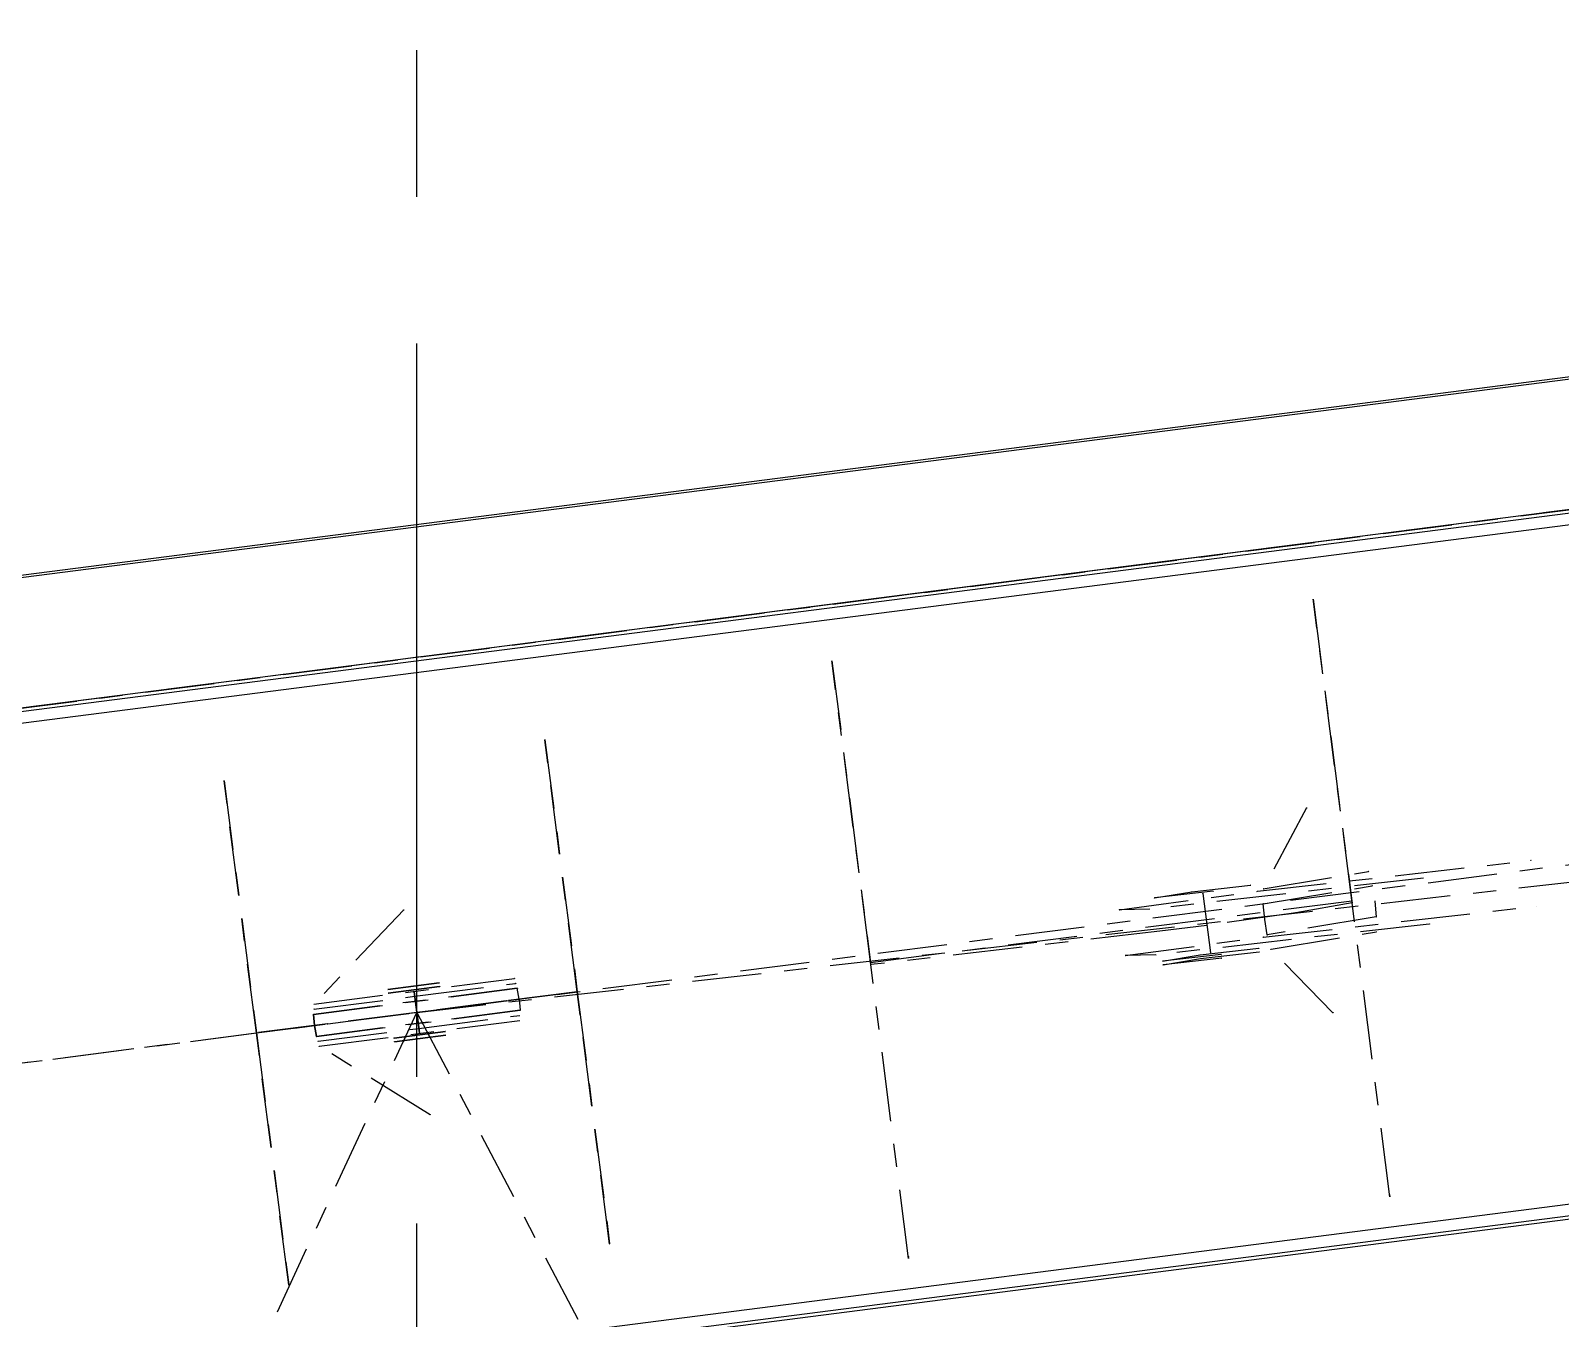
# Model space of a CAD drawing. Header units: millimetres. Extents: x 2368 to 8313, y 7493 to 11698.
# Drawn here: x 4379.9 to 4446.1, y 11405 to 11460.8 of the extents above; entities that cross this region are included whole.
import ezdxf

# ---------------------------------------------------------------- set-up
doc = ezdxf.new("R2010")
doc.units = ezdxf.units.MM
for name, pattern in [('CENTER', [50.8, 31.75, -6.35, 6.35, -6.35]), ('XKITLINE00', [0]), ('XKITLINE03', [6, 3, -1, 1, -1])]:
    doc.linetypes.add(name, pattern=pattern)

msp = doc.modelspace()

# ---------------------------------------------------------------- linework, layer by layer
at = {"color": 6, "linetype": 'CENTER'}
msp.add_line((4396.5882, 10907.5139), (4396.5882, 11495.735), dxfattribs=at)
at = {"color": 8, "linetype": 'XKITLINE00'}
for p, q in [((4507.1145, 11453.5902), (4175.8295, 11411.0913)), ((4507.1273, 11453.491), (4175.8422, 11410.9921)), ((4507.8398, 11447.9365), (4176.5547, 11405.4376)), ((4507.8587, 11447.7893), (4176.5736, 11405.2904)), ((4507.9229, 11447.2885), (4176.6378, 11404.7897)), ((4511.635, 11418.3522), (4180.3499, 11375.8533)), ((4511.6993, 11417.8515), (4180.4142, 11375.3526)), ((4511.7182, 11417.7042), (4250.3449, 11384.174))]:
    msp.add_line(p, q, dxfattribs=at)
at = {"color": 8, "linetype": 'XKITLINE03'}
for p, q in [((4176.5546, 11405.4376), (4507.8397, 11447.9365)), ((4507.8398, 11447.9365), (4176.5547, 11405.4376)), ((4396.5881, 11418.2997), (4560.5882, 11436.8368)), ((4435.3892, 11436.0974), (4435.3773, 11436.1903)), ((4435.3773, 11436.1903), (4437.0527, 11423.1307)), ((4437.0646, 11423.0379), (4435.3892, 11436.0974)), ((4414.5599, 11433.4253), (4414.548, 11433.5182)), ((4414.548, 11433.5182), (4416.2233, 11420.4587)), ((4416.2353, 11420.3658), (4414.5599, 11433.4253)), ((4178.4938, 11390.3215), (4509.7789, 11432.8204)), ((4178.4939, 11390.3215), (4509.779, 11432.8204)), ((4403.5312, 11419.1905), (4402.1315, 11430.1011)), ((4402.1315, 11430.1011), (4402.1315, 11430.1011)), ((4402.1315, 11430.1011), (4403.5312, 11419.1905)), ((4402.1316, 11430.1013), (4402.1316, 11430.1013)), ((4402.1316, 11430.1013), (4403.5312, 11419.1907)), ((4389.645, 11417.4091), (4388.2453, 11428.3197)), ((4388.2453, 11428.3197), (4388.2453, 11428.3197)), ((4388.2453, 11428.3197), (4389.645, 11417.4091)), ((4388.2454, 11428.3199), (4388.2454, 11428.3199)), ((4388.2454, 11428.3199), (4389.645, 11417.4093)), ((4435.0956, 11427.149), (4433.2173, 11423.6483)), ((4432.9642, 11423.5393), (4444.8032, 11424.8775)), ((4433.2173, 11423.6483), (4437.7753, 11424.4026)), ((4440.1498, 11424.1075), (4428.3108, 11422.7693)), ((4430.1295, 11423.5217), (4432.6712, 11423.809)), ((4433.2202, 11423.0007), (4437.9352, 11423.7809)), ((4416.2233, 11420.4591), (4437.0526, 11423.1312)), ((4426.9922, 11422.7423), (4432.9642, 11423.5393)), ((4431.0489, 11423.5405), (4428.5072, 11423.2533)), ((4428.5072, 11423.2533), (4430.1295, 11423.5217)), ((4430.5994, 11423.4518), (4430.9301, 11420.8736)), ((4433.2788, 11422.3218), (4433.2202, 11423.0007)), ((4437.0645, 11423.0384), (4434.6209, 11422.6106)), ((4437.0526, 11423.1312), (4437.0645, 11423.0384)), ((4438.6966, 11410.3158), (4437.0646, 11423.0379)), ((4438.0496, 11423.1113), (4438.1083, 11422.4324)), ((4396.0193, 11422.7336), (4392.1325, 11418.6559)), ((4396.0193, 11422.7335), (4392.1325, 11418.6558)), ((4428.3108, 11422.7693), (4426.9922, 11422.7423)), ((4434.6209, 11422.6106), (4430.7778, 11422.0615)), ((4433.2187, 11421.5561), (4445.0576, 11422.8943)), ((4433.3931, 11421.6521), (4433.2788, 11422.3218)), ((4438.1083, 11422.4324), (4433.3931, 11421.6521)), ((4428.7427, 11421.8125), (4416.2353, 11420.3663)), ((4440.4042, 11422.1243), (4428.5653, 11420.7861)), ((4430.7778, 11422.0615), (4428.7427, 11421.8125)), ((4433.5532, 11421.0305), (4438.1111, 11421.7847)), ((4427.2466, 11420.7591), (4433.2187, 11421.5561)), ((4430.4806, 11420.7849), (4433.0223, 11421.0722)), ((4436.2328, 11418.2841), (4433.5532, 11421.0305)), ((4417.8673, 11407.6437), (4416.2353, 11420.3658)), ((4428.5653, 11420.7861), (4427.2466, 11420.7591)), ((4431.4, 11420.8037), (4428.8583, 11420.5164)), ((4428.8583, 11420.5164), (4430.4806, 11420.7849)), ((4431.4204, 11420.6451), (4428.8787, 11420.3578)), ((4428.8787, 11420.3578), (4430.5009, 11420.6262)), ((4430.5009, 11420.6262), (4433.0426, 11420.9135)), ((4392.1325, 11418.6559), (4400.8097, 11419.7691)), ((4392.1325, 11418.6558), (4400.8097, 11419.7689)), ((4389.645, 11417.4093), (4403.5312, 11419.1907)), ((4389.645, 11417.4091), (4403.5312, 11419.1905)), ((4392.1192, 11418.2105), (4400.9351, 11419.3414)), ((4400.9349, 11419.3415), (4392.1193, 11418.2106)), ((4395.3322, 11419.2882), (4397.554, 11419.5732)), ((4397.554, 11419.5732), (4395.3322, 11419.2882)), ((4395.3525, 11419.1295), (4397.5743, 11419.4145)), ((4397.5743, 11419.4145), (4395.3525, 11419.1295)), ((4395.3525, 11419.1293), (4397.5743, 11419.4144)), ((4397.5743, 11419.4144), (4395.3525, 11419.1293)), ((4396.7026, 11417.4073), (4396.4736, 11419.1927)), ((4396.4736, 11419.1925), (4396.7026, 11417.4071)), ((4396.499, 11418.9941), (4400.8633, 11419.554)), ((4396.4991, 11418.9943), (4400.8633, 11419.5542)), ((4397.554, 11419.5732), (4397.554, 11419.5732)), ((4397.5743, 11419.4145), (4397.5743, 11419.4145)), ((4397.5743, 11419.4144), (4397.5743, 11419.4144)), ((4403.5312, 11419.1907), (4400.4595, 11418.7966)), ((4403.5312, 11419.1905), (4400.4595, 11418.7965)), ((4400.8633, 11419.5542), (4400.8633, 11419.5541)), ((4400.8633, 11419.554), (4400.8633, 11419.554)), ((4401.0218, 11418.8688), (4400.9349, 11419.3415)), ((4403.5312, 11419.1907), (4404.9309, 11408.2801)), ((4404.9309, 11408.2801), (4403.5312, 11419.1907)), ((4403.5312, 11419.1907), (4403.5312, 11419.1907)), ((4404.9309, 11408.2799), (4403.5312, 11419.1905)), ((4403.5312, 11419.1905), (4403.5312, 11419.1905)), ((4392.1348, 11418.4344), (4396.4991, 11418.9943)), ((4392.1348, 11418.4343), (4396.499, 11418.9941)), ((4392.1348, 11418.4344), (4392.1348, 11418.4344)), ((4392.1348, 11418.4343), (4392.1348, 11418.4343)), ((4392.2414, 11417.2584), (4401.0572, 11418.3894)), ((4401.0571, 11418.3892), (4392.2414, 11417.2583)), ((4400.4595, 11418.7966), (4396.5881, 11418.3)), ((4400.4595, 11418.7965), (4396.5881, 11418.2998)), ((4401.0218, 11418.8686), (4401.0571, 11418.3892)), ((4232.5882, 11397.261), (4396.5881, 11418.2997)), ((4314.5881, 11242.1507), (4396.5881, 11418.2997)), ((4314.5882, 11242.1507), (4396.5882, 11418.2997)), ((4392.7167, 11417.8033), (4389.645, 11417.4093)), ((4392.7167, 11417.8032), (4389.645, 11417.4091)), ((4392.1544, 11417.7311), (4392.1192, 11418.2105)), ((4392.1193, 11418.2106), (4392.1545, 11417.7312)), ((4392.2414, 11417.2583), (4392.1544, 11417.7311)), ((4392.1545, 11417.7312), (4392.2414, 11417.2584)), ((4392.3666, 11416.8309), (4401.0438, 11417.944)), ((4392.3666, 11416.8307), (4401.0438, 11417.9439)), ((4396.5881, 11418.3), (4392.7167, 11417.8033)), ((4396.5881, 11418.2998), (4392.7167, 11417.8032)), ((4396.5881, 11418.2998), (4396.5881, 11418.3001)), ((4396.5881, 11418.2997), (4478.5881, 11261.9386)), ((4396.5882, 11418.2997), (4478.5882, 11261.9386)), ((4396.6772, 11417.6057), (4401.0414, 11418.1655)), ((4396.6772, 11417.6055), (4401.0414, 11418.1654)), ((4401.0414, 11418.1655), (4401.0414, 11418.1655)), ((4401.0414, 11418.1654), (4401.0414, 11418.1654)), ((4389.645, 11417.4093), (4391.0447, 11406.4987)), ((4391.0447, 11406.4987), (4389.645, 11417.4093)), ((4391.0447, 11406.4985), (4389.645, 11417.4091)), ((4392.3129, 11417.0456), (4396.6772, 11417.6055)), ((4392.3129, 11417.0458), (4392.313, 11417.0458)), ((4392.3129, 11417.0457), (4392.3129, 11417.0456)), ((4392.313, 11417.0458), (4396.6772, 11417.6057)), ((4395.6019, 11417.1855), (4397.8237, 11417.4705)), ((4397.8237, 11417.4705), (4395.6019, 11417.1854)), ((4395.6019, 11417.1853), (4397.8237, 11417.4703)), ((4397.8237, 11417.4703), (4395.6019, 11417.1853)), ((4395.6223, 11417.0266), (4397.8441, 11417.3116)), ((4397.8441, 11417.3116), (4395.6223, 11417.0266)), ((4397.8237, 11417.4705), (4397.8237, 11417.4705)), ((4397.8237, 11417.4703), (4397.8237, 11417.4703)), ((4397.8441, 11417.3116), (4397.8441, 11417.3116)), ((4397.1569, 11413.8663), (4392.3666, 11416.8309)), ((4397.1569, 11413.8662), (4392.3666, 11416.8307)), ((4438.6847, 11410.4087), (4438.6966, 11410.3158)), ((4404.9309, 11408.2801), (4404.9309, 11408.2801)), ((4404.9309, 11408.2799), (4404.9309, 11408.2799)), ((4417.8554, 11407.7366), (4417.8673, 11407.6437)), ((4391.0447, 11406.4987), (4391.0447, 11406.4987)), ((4391.0447, 11406.4985), (4391.0447, 11406.4985))]:
    msp.add_line(p, q, dxfattribs=at)
at = {"color": 8, "linetype": 'XKITLINE00'}
for centre in [(4435.3773, 11436.1903), (4435.3773, 11436.1903), (4435.3892, 11436.0974), (4435.3892, 11436.0974), (4414.548, 11433.5182), (4414.548, 11433.5182), (4414.5599, 11433.4253), (4414.5599, 11433.4253), (4402.1315, 11430.1011), (4402.1315, 11430.1011), (4402.1315, 11430.1011), (4402.1316, 11430.1013), (4402.1316, 11430.1013), (4388.2453, 11428.3197), (4388.2453, 11428.3197), (4388.2453, 11428.3197), (4388.2454, 11428.3199), (4388.2454, 11428.3199), (4435.0956, 11427.149), (4437.7753, 11424.4026), (4444.8032, 11424.8775), (4432.6712, 11423.809), (4433.2173, 11423.6483), (4433.2173, 11423.6483), (4437.9352, 11423.7809), (4440.1498, 11424.1075), (4428.5072, 11423.2533), (4428.5072, 11423.2533), (4430.1295, 11423.5217), (4430.1295, 11423.5217), (4430.5994, 11423.4518), (4431.0489, 11423.5405), (4432.9642, 11423.5393), (4432.9642, 11423.5393), (4433.2202, 11423.0007), (4433.2202, 11423.0007), (4437.0526, 11423.1312), (4437.0526, 11423.1312), (4437.0527, 11423.1307), (4437.0645, 11423.0384), (4437.0645, 11423.0384), (4437.0646, 11423.0379), (4437.0646, 11423.0379), (4438.0496, 11423.1113), (4396.0193, 11422.7336), (4396.0193, 11422.7335), (4426.9922, 11422.7423), (4426.9922, 11422.7423), (4428.3108, 11422.7693), (4428.3108, 11422.7693), (4433.2788, 11422.3218), (4433.2788, 11422.3218), (4434.6209, 11422.6106), (4434.6209, 11422.6106), (4438.1083, 11422.4324), (4438.1083, 11422.4324), (4445.0576, 11422.8943), (4428.7427, 11421.8125), (4428.7427, 11421.8125), (4430.7778, 11422.0615), (4430.7778, 11422.0615), (4433.3931, 11421.6521), (4433.3931, 11421.6521), (4438.1111, 11421.7847), (4440.4042, 11422.1243), (4433.0223, 11421.0722), (4433.2187, 11421.5561), (4433.2187, 11421.5561), (4433.5532, 11421.0305), (4433.5532, 11421.0305), (4416.2233, 11420.4591), (4416.2233, 11420.4587), (4416.2353, 11420.3663), (4416.2353, 11420.3658), (4416.2353, 11420.3658), (4427.2466, 11420.7591), (4427.2466, 11420.7591), (4428.5653, 11420.7861), (4428.5653, 11420.7861), (4428.8583, 11420.5164), (4428.8583, 11420.5164), (4428.8787, 11420.3578), (4428.8787, 11420.3578), (4430.4806, 11420.7849), (4430.4806, 11420.7849), (4430.5009, 11420.6262), (4430.5009, 11420.6262), (4430.9301, 11420.8736), (4431.4, 11420.8037), (4431.4204, 11420.6451), (4433.0426, 11420.9135), (4400.8097, 11419.7691), (4400.8097, 11419.7689), (4395.3322, 11419.2882), (4395.3322, 11419.2882), (4395.3525, 11419.1295), (4395.3525, 11419.1295), (4395.3525, 11419.1293), (4395.3525, 11419.1293), (4396.4736, 11419.1927), (4396.4736, 11419.1925), (4397.554, 11419.5732), (4397.554, 11419.5732), (4397.554, 11419.5732), (4397.5743, 11419.4145), (4397.5743, 11419.4145), (4397.5743, 11419.4145), (4397.5743, 11419.4144), (4397.5743, 11419.4144), (4397.5743, 11419.4144), (4400.8633, 11419.5542), (4400.8633, 11419.5542), (4400.8633, 11419.554), (4400.8633, 11419.554), (4400.9349, 11419.3415), (4400.9349, 11419.3415), (4400.9351, 11419.3414), (4403.5312, 11419.1907), (4403.5312, 11419.1907), (4403.5312, 11419.1907), (4403.5312, 11419.1907), (4403.5312, 11419.1907), (4403.5312, 11419.1907), (4403.5312, 11419.1905), (4403.5312, 11419.1905), (4403.5312, 11419.1905), (4403.5312, 11419.1905), (4403.5312, 11419.1905), (4403.5312, 11419.1905), (4392.1325, 11418.6559), (4392.1325, 11418.6559), (4392.1325, 11418.6558), (4392.1325, 11418.6558), (4392.1348, 11418.4344), (4392.1348, 11418.4344), (4392.1348, 11418.4343), (4392.1348, 11418.4343), (4396.499, 11418.9941), (4396.499, 11418.9941), (4396.4991, 11418.9943), (4396.4991, 11418.9943), (4400.4595, 11418.7966), (4400.4595, 11418.7966), (4400.4595, 11418.7965), (4400.4595, 11418.7965), (4401.0218, 11418.8688), (4401.0218, 11418.8686), (4401.0571, 11418.3892), (4401.0571, 11418.3892), (4401.0572, 11418.3894), (4392.1192, 11418.2105), (4392.1192, 11418.2105), (4392.1193, 11418.2106), (4392.1193, 11418.2106), (4392.1544, 11417.7311), (4392.1544, 11417.7311), (4392.1545, 11417.7312), (4392.1545, 11417.7312), (4392.7167, 11417.8033), (4392.7167, 11417.8033), (4392.7167, 11417.8032), (4392.7167, 11417.8032), (4396.5881, 11418.3), (4396.5881, 11418.3), (4396.5881, 11418.2998), (4396.5881, 11418.2998), (4396.5881, 11418.2998), (4396.5881, 11418.2997), (4396.5881, 11418.2997), (4396.5881, 11418.2997), (4396.5881, 11418.2997), (4396.5882, 11418.2997), (4396.5882, 11418.2997), (4401.0414, 11418.1655), (4401.0414, 11418.1655), (4401.0414, 11418.1654), (4401.0414, 11418.1654), (4401.0438, 11417.944), (4401.0438, 11417.9439), (4436.2328, 11418.2841), (4389.645, 11417.4093), (4389.645, 11417.4093), (4389.645, 11417.4093), (4389.645, 11417.4093), (4389.645, 11417.4093), (4389.645, 11417.4091), (4389.645, 11417.4091), (4389.645, 11417.4091), (4389.645, 11417.4091), (4389.645, 11417.4091), (4392.2414, 11417.2584), (4392.2414, 11417.2584), (4392.2414, 11417.2583), (4392.2414, 11417.2583), (4392.3129, 11417.0458), (4392.3129, 11417.0457), (4392.3129, 11417.0456), (4392.313, 11417.0458), (4395.6019, 11417.1855), (4395.6019, 11417.1854), (4395.6019, 11417.1853), (4395.6019, 11417.1853), (4395.6223, 11417.0266), (4395.6223, 11417.0266), (4396.6772, 11417.6057), (4396.6772, 11417.6057), (4396.6772, 11417.6055), (4396.6772, 11417.6055), (4396.7026, 11417.4073), (4396.7026, 11417.4071), (4397.8237, 11417.4705), (4397.8237, 11417.4705), (4397.8237, 11417.4705), (4397.8237, 11417.4703), (4397.8237, 11417.4703), (4397.8237, 11417.4703), (4397.8441, 11417.3116), (4397.8441, 11417.3116), (4397.8441, 11417.3116), (4392.3666, 11416.8309), (4392.3666, 11416.8309), (4392.3666, 11416.8307), (4392.3666, 11416.8307), (4397.1569, 11413.8663), (4397.1569, 11413.8662), (4438.6847, 11410.4087), (4438.6966, 11410.3158), (4438.6966, 11410.3158), (4404.9309, 11408.2801), (4404.9309, 11408.2801), (4404.9309, 11408.2801), (4404.9309, 11408.2799), (4404.9309, 11408.2799), (4417.8554, 11407.7366), (4417.8673, 11407.6437), (4417.8673, 11407.6437), (4391.0447, 11406.4987), (4391.0447, 11406.4987), (4391.0447, 11406.4987), (4391.0447, 11406.4985), (4391.0447, 11406.4985)]:
    msp.add_circle(centre, 0.004, dxfattribs=at)

doc.saveas('drawing.dxf')
